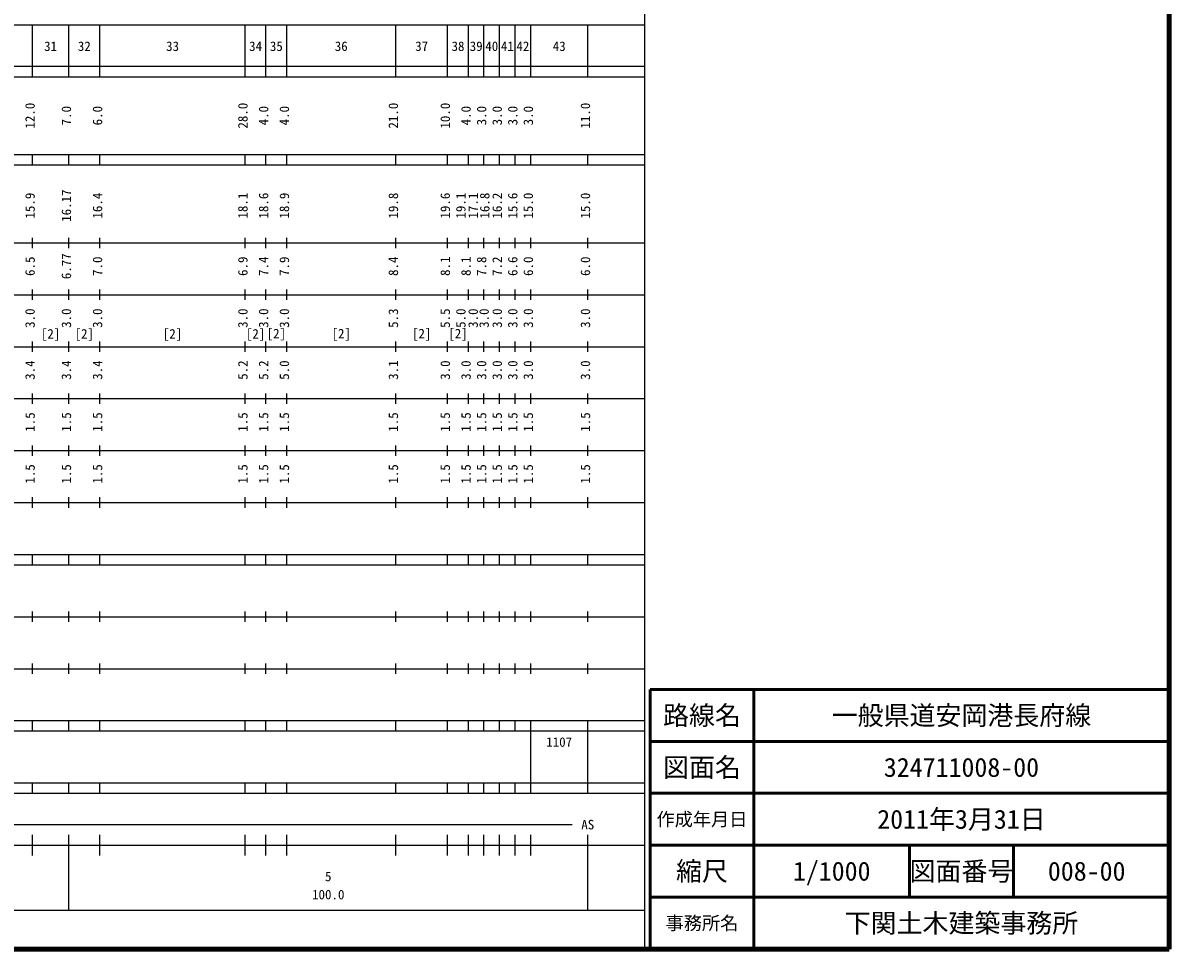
# Model space of a CAD drawing. Units: millimetres on the paper, enlarged 1000 times. Extents: x 40000 to 680000, y 20000 to 380000.
# Drawn here: x 459172 to 680000, y 20000 to 198357 of the extents above; entities that cross this region are included whole.
import ezdxf
from ezdxf.enums import TextEntityAlignment as Align

# ---------------------------------------------------------------- set-up
doc = ezdxf.new("R2010")
doc.units = ezdxf.units.MM
doc.header["$LTSCALE"] = 1000
for name, color, linetype, lineweight in [('M-TTL', 2, 'Continuous', 140), ('M-TTL-BAND', 7, 'Continuous', 25), ('M-TTL-FRAM', 2, 'Continuous', 50), ('M-TTL-LINE', 7, 'Continuous', 50)]:
    doc.layers.add(name, color=color, linetype=linetype, lineweight=lineweight)
doc.layers.add('M-TTL-TXT', color=7, linetype='Continuous')
doc.styles.add('ＭＳ ゴシック', font='')
doc.styles.get('ＭＳ ゴシック').set_extended_font_data('MS Gothic')

msp = doc.modelspace()

# ---------------------------------------------------------------- linework, layer by layer
at = {"layer": 'M-TTL'}
for p, q in [((680000, 20000), (680000, 380000)), ((40000, 20000), (680000, 20000))]:
    msp.add_line(p, q, dxfattribs=at)
at = {"layer": 'M-TTL-BAND'}
for p, q in [((579000, 20000), (579000, 370000)), ((68000, 198000), (579000, 198000)), ((461000, 188000), (461000, 198000)), ((468000, 188000), (468000, 198000)), ((474000, 188000), (474000, 198000)), ((502000, 188000), (502000, 198000)), ((506000, 188000), (506000, 198000)), ((510000, 188000), (510000, 198000)), ((531000, 188000), (531000, 198000)), ((541000, 188000), (541000, 198000)), ((545000, 188000), (545000, 198000)), ((548000, 188000), (548000, 198000)), ((551000, 188000), (551000, 198000)), ((554000, 188000), (554000, 198000)), ((557000, 188000), (557000, 198000)), ((568000, 188000), (568000, 198000)), ((40000, 190000), (579000, 190000)), ((40000, 188000), (579000, 188000)), ((40000, 173000), (579000, 173000)), ((461000, 171000), (461000, 173000)), ((468000, 171000), (468000, 173000)), ((474000, 171000), (474000, 173000)), ((502000, 171000), (502000, 173000)), ((506000, 171000), (506000, 173000)), ((510000, 171000), (510000, 173000)), ((531000, 171000), (531000, 173000)), ((541000, 171000), (541000, 173000)), ((545000, 171000), (545000, 173000)), ((548000, 171000), (548000, 173000)), ((551000, 171000), (551000, 173000)), ((554000, 171000), (554000, 173000)), ((557000, 171000), (557000, 173000)), ((568000, 171000), (568000, 173000)), ((40000, 171000), (579000, 171000)), ((461000, 155000), (461000, 157000)), ((468000, 155000), (468000, 157000)), ((474000, 155000), (474000, 157000)), ((502000, 155000), (502000, 157000)), ((506000, 155000), (506000, 157000)), ((510000, 155000), (510000, 157000)), ((531000, 155000), (531000, 157000)), ((541000, 155000), (541000, 157000)), ((545000, 155000), (545000, 157000)), ((548000, 155000), (548000, 157000)), ((551000, 155000), (551000, 157000)), ((554000, 155000), (554000, 157000)), ((557000, 155000), (557000, 157000)), ((568000, 155000), (568000, 157000)), ((40000, 156000), (579000, 156000)), ((46000, 146000), (579000, 146000)), ((461000, 145000), (461000, 147000)), ((468000, 145000), (468000, 147000)), ((474000, 145000), (474000, 147000)), ((502000, 145000), (502000, 147000)), ((506000, 145000), (506000, 147000)), ((510000, 145000), (510000, 147000)), ((531000, 145000), (531000, 147000)), ((541000, 145000), (541000, 147000)), ((545000, 145000), (545000, 147000)), ((548000, 145000), (548000, 147000)), ((551000, 145000), (551000, 147000)), ((554000, 145000), (554000, 147000)), ((557000, 145000), (557000, 147000)), ((568000, 145000), (568000, 147000)), ((461000, 135000), (461000, 137000)), ((468000, 135000), (468000, 137000)), ((474000, 135000), (474000, 137000)), ((502000, 135000), (502000, 137000)), ((506000, 135000), (506000, 137000)), ((510000, 135000), (510000, 137000)), ((531000, 135000), (531000, 137000)), ((541000, 135000), (541000, 137000)), ((545000, 135000), (545000, 137000)), ((548000, 135000), (548000, 137000)), ((551000, 135000), (551000, 137000)), ((554000, 135000), (554000, 137000)), ((557000, 135000), (557000, 137000)), ((568000, 135000), (568000, 137000)), ((52000, 136000), (579000, 136000)), ((46000, 126000), (579000, 126000)), ((461000, 125000), (461000, 127000)), ((468000, 125000), (468000, 127000)), ((474000, 125000), (474000, 127000)), ((502000, 125000), (502000, 127000)), ((506000, 125000), (506000, 127000)), ((510000, 125000), (510000, 127000)), ((531000, 125000), (531000, 127000)), ((541000, 125000), (541000, 127000)), ((545000, 125000), (545000, 127000)), ((548000, 125000), (548000, 127000)), ((551000, 125000), (551000, 127000)), ((554000, 125000), (554000, 127000)), ((557000, 125000), (557000, 127000)), ((568000, 125000), (568000, 127000)), ((52000, 116000), (579000, 116000)), ((461000, 115000), (461000, 117000)), ((468000, 115000), (468000, 117000)), ((474000, 115000), (474000, 117000)), ((502000, 115000), (502000, 117000)), ((506000, 115000), (506000, 117000)), ((510000, 115000), (510000, 117000)), ((531000, 115000), (531000, 117000)), ((541000, 115000), (541000, 117000)), ((545000, 115000), (545000, 117000)), ((548000, 115000), (548000, 117000)), ((551000, 115000), (551000, 117000)), ((554000, 115000), (554000, 117000)), ((557000, 115000), (557000, 117000)), ((568000, 115000), (568000, 117000)), ((46000, 106000), (579000, 106000)), ((461000, 105000), (461000, 107000)), ((468000, 105000), (468000, 107000)), ((474000, 105000), (474000, 107000)), ((502000, 105000), (502000, 107000)), ((506000, 105000), (506000, 107000)), ((510000, 105000), (510000, 107000)), ((531000, 105000), (531000, 107000)), ((541000, 105000), (541000, 107000)), ((545000, 105000), (545000, 107000)), ((548000, 105000), (548000, 107000)), ((551000, 105000), (551000, 107000)), ((554000, 105000), (554000, 107000)), ((557000, 105000), (557000, 107000)), ((568000, 105000), (568000, 107000)), ((40000, 96000), (579000, 96000)), ((461000, 94000), (461000, 96000)), ((468000, 94000), (468000, 96000)), ((474000, 94000), (474000, 96000)), ((502000, 94000), (502000, 96000)), ((506000, 94000), (506000, 96000)), ((510000, 94000), (510000, 96000)), ((531000, 94000), (531000, 96000)), ((541000, 94000), (541000, 96000)), ((545000, 94000), (545000, 96000)), ((548000, 94000), (548000, 96000)), ((551000, 94000), (551000, 96000)), ((554000, 94000), (554000, 96000)), ((557000, 94000), (557000, 96000)), ((568000, 94000), (568000, 96000)), ((40000, 94000), (579000, 94000)), ((49000, 84000), (579000, 84000)), ((461000, 83000), (461000, 85000)), ((468000, 83000), (468000, 85000)), ((474000, 83000), (474000, 85000)), ((502000, 83000), (502000, 85000)), ((506000, 83000), (506000, 85000)), ((510000, 83000), (510000, 85000)), ((531000, 83000), (531000, 85000)), ((541000, 83000), (541000, 85000)), ((545000, 83000), (545000, 85000)), ((548000, 83000), (548000, 85000)), ((551000, 83000), (551000, 85000)), ((554000, 83000), (554000, 85000)), ((557000, 83000), (557000, 85000)), ((568000, 83000), (568000, 85000)), ((40000, 74000), (579000, 74000)), ((461000, 73000), (461000, 75000)), ((468000, 73000), (468000, 75000)), ((474000, 73000), (474000, 75000)), ((502000, 73000), (502000, 75000)), ((506000, 73000), (506000, 75000)), ((510000, 73000), (510000, 75000)), ((531000, 73000), (531000, 75000)), ((541000, 73000), (541000, 75000)), ((545000, 73000), (545000, 75000)), ((548000, 73000), (548000, 75000)), ((551000, 73000), (551000, 75000)), ((554000, 73000), (554000, 75000)), ((557000, 73000), (557000, 75000)), ((568000, 73000), (568000, 75000)), ((40000, 64000), (579000, 64000)), ((40000, 62000), (579000, 62000)), ((461000, 62000), (461000, 64000)), ((468000, 62000), (468000, 64000)), ((474000, 62000), (474000, 64000)), ((502000, 62000), (502000, 64000)), ((506000, 62000), (506000, 64000)), ((510000, 62000), (510000, 64000)), ((531000, 62000), (531000, 64000)), ((541000, 62000), (541000, 64000)), ((545000, 62000), (545000, 64000)), ((548000, 62000), (548000, 64000)), ((551000, 62000), (551000, 64000)), ((554000, 62000), (554000, 64000)), ((557000, 62000), (557000, 64000)), ((557000, 52000), (557000, 62000)), ((568000, 62000), (568000, 64000)), ((568000, 52000), (568000, 62000)), ((40000, 52000), (579000, 52000)), ((461000, 50000), (461000, 52000)), ((468000, 50000), (468000, 52000)), ((474000, 50000), (474000, 52000)), ((502000, 50000), (502000, 52000)), ((506000, 50000), (506000, 52000)), ((510000, 50000), (510000, 52000)), ((531000, 50000), (531000, 52000)), ((541000, 50000), (541000, 52000)), ((545000, 50000), (545000, 52000)), ((548000, 50000), (548000, 52000)), ((551000, 50000), (551000, 52000)), ((554000, 50000), (554000, 52000)), ((557000, 50000), (557000, 52000)), ((568000, 50000), (568000, 52000)), ((40000, 50000), (579000, 50000)), ((71000, 44000), (565000, 44000)), ((461000, 38000), (461000, 42000)), ((468000, 27500), (468000, 42000)), ((474000, 38000), (474000, 42000)), ((502000, 38000), (502000, 42000)), ((506000, 38000), (506000, 42000)), ((510000, 38000), (510000, 42000)), ((531000, 38000), (531000, 42000)), ((541000, 38000), (541000, 42000)), ((545000, 38000), (545000, 42000)), ((548000, 38000), (548000, 42000)), ((551000, 38000), (551000, 42000)), ((554000, 38000), (554000, 42000)), ((557000, 38000), (557000, 42000)), ((568000, 27500), (568000, 42000)), ((40000, 40000), (579000, 40000)), ((68000, 27500), (579000, 27500))]:
    msp.add_line(p, q, dxfattribs=at)
at = {"layer": 'M-TTL-FRAM'}
for p, q in [((680000, 70000), (580000, 70000)), ((580000, 70000), (580000, 20000))]:
    msp.add_line(p, q, dxfattribs=at)
at = {"layer": 'M-TTL-LINE'}
for p, q in [((600000, 70000), (600000, 20000)), ((680000, 60000), (580000, 60000)), ((680000, 50000), (580000, 50000)), ((680000, 40000), (580000, 40000)), ((630000, 40000), (630000, 30000)), ((650000, 40000), (650000, 30000)), ((680000, 30000), (580000, 30000))]:
    msp.add_line(p, q, dxfattribs=at)

# ---------------------------------------------------------------- texts
at = {"layer": 'M-TTL-BAND', "style": 'ＭＳ ゴシック'}
for s, p in [('31', (464500, 192405)), ('32', (471000, 192405)), ('33', (488000, 192405)), ('34', (504000, 192405)), ('35', (508000, 192405)), ('36', (520500, 192405)), ('37', (536000, 192405)), ('38', (543000, 192405)), ('39', (546500, 192405)), ('40', (549500, 192405)), ('41', (552500, 192405)), ('42', (555500, 192405)), ('43', (562500, 192405)), ('[2]', (464500, 137029)), ('[2]', (471000, 137029)), ('[2]', (488000, 137029)), ('[2]', (504000, 137029)), ('[2]', (508000, 137081)), ('[2]', (520500, 137068)), ('[2]', (536000, 137068)), ('[2]', (543000, 137068)), ('AS', (568000, 42500)), ('5', (518000, 32523)), ('100.0', (518000, 29033))]:
    msp.add_text(s, height=1833, dxfattribs=at).set_placement(p, align=Align.BOTTOM_CENTER)
for s, p in [('12.0', (462000, 180500)), ('7.0', (469000, 180500)), ('6.0', (475000, 180500)), ('28.0', (503000, 180500)), ('4.0', (507000, 180500)), ('4.0', (511000, 180500)), ('21.0', (532000, 180500)), ('10.0', (542000, 180500)), ('4.0', (546000, 180500)), ('3.0', (549000, 180500)), ('3.0', (552000, 180500)), ('3.0', (555000, 180500)), ('3.0', (558000, 180500)), ('11.0', (569000, 180500)), ('16.17', (469000, 163174)), ('15.9', (462000, 163174)), ('16.4', (475000, 163174)), ('18.1', (503000, 163174)), ('18.6', (507000, 163174)), ('18.9', (511000, 163174)), ('19.8', (532000, 163174)), ('19.6', (542000, 163174)), ('19.1', (545000, 163174)), ('17.1', (547370, 163174)), ('16.8', (549609, 163174)), ('16.2', (552000, 163174)), ('15.6', (555000, 163174)), ('15.0', (558000, 163174)), ('15.0', (569000, 163174)), ('6.5', (462000, 151500)), ('6.77', (469000, 151500)), ('7.0', (475000, 151500)), ('6.9', (503000, 151500)), ('7.4', (507000, 151500)), ('7.9', (511000, 151500)), ('8.4', (532000, 151500)), ('8.1', (542000, 151500)), ('8.1', (546000, 151500)), ('7.8', (549000, 151500)), ('7.2', (552000, 151500)), ('6.6', (555000, 151500)), ('6.0', (558000, 151500)), ('6.0', (569000, 151500)), ('3.0', (462000, 141500)), ('3.0', (469000, 141500)), ('3.0', (475000, 141500)), ('3.0', (503000, 141500)), ('3.0', (507000, 141500)), ('3.0', (511000, 141500)), ('5.3', (532000, 141500)), ('5.5', (542000, 141500)), ('5.0', (545000, 141500)), ('3.0', (547370, 141500)), ('3.0', (549480, 141500)), ('3.0', (552000, 141500)), ('3.0', (555000, 141500)), ('3.0', (558000, 141500)), ('3.0', (569000, 141500)), ('3.4', (462000, 131500)), ('3.4', (469000, 131500)), ('3.4', (475000, 131500)), ('5.2', (503000, 131500)), ('5.2', (507000, 131500)), ('5.0', (511000, 131500)), ('3.1', (532000, 131500)), ('3.0', (542000, 131500)), ('3.0', (546000, 131500)), ('3.0', (549000, 131500)), ('3.0', (552000, 131500)), ('3.0', (555000, 131500)), ('3.0', (558000, 131500)), ('3.0', (569000, 131500)), ('1.5', (462000, 121500)), ('1.5', (469000, 121500)), ('1.5', (475000, 121500)), ('1.5', (503000, 121500)), ('1.5', (507000, 121500)), ('1.5', (511000, 121500)), ('1.5', (532000, 121500)), ('1.5', (542000, 121500)), ('1.5', (546000, 121500)), ('1.5', (549000, 121500)), ('1.5', (552000, 121500)), ('1.5', (555000, 121500)), ('1.5', (558000, 121500)), ('1.5', (569000, 121500)), ('1.5', (462000, 111500)), ('1.5', (469000, 111500)), ('1.5', (475000, 111500)), ('1.5', (503000, 111500)), ('1.5', (507000, 111500)), ('1.5', (511000, 111500)), ('1.5', (532000, 111500)), ('1.5', (542000, 111500)), ('1.5', (546000, 111500)), ('1.5', (549000, 111500)), ('1.5', (552000, 111500)), ('1.5', (555000, 111500)), ('1.5', (558000, 111500)), ('1.5', (569000, 111500))]:
    msp.add_text(s, height=1833, rotation=90, dxfattribs=at).set_placement(p, align=Align.BOTTOM_CENTER)
msp.add_text('1107', height=1833, dxfattribs=at).set_placement((560000, 58405), align=Align.BOTTOM_LEFT)
at = {"layer": 'M-TTL-TXT', "style": 'ＭＳ ゴシック'}
for s, height, p in [('路線名', 3666, (590000, 65000)), ('路線名', 3666, (590000, 65000)), ('一般県道安岡港長府線', 3666, (640000, 65000)), ('図面名', 3666, (590000, 55000)), ('図面名', 3666, (590000, 55000)), ('324711008-00', 3666, (640000, 55000)), ('作成年月日', 2566, (590000, 45000)), ('作成年月日', 2566, (590000, 45000)), ('2011年3月31日', 3666, (640000, 45000)), ('縮尺', 3666, (590000, 35000)), ('縮尺', 3666, (590000, 35000)), ('1/1000', 3666, (615000, 35000)), ('図面番号', 3666, (640000, 35000)), ('図面番号', 3666, (640000, 35000)), ('008-00', 3666, (664125, 35000)), ('事務所名', 2566, (590000, 25000)), ('事務所名', 2566, (590000, 25000)), ('下関土木建築事務所', 3666, (640000, 25000))]:
    msp.add_text(s, height=height, dxfattribs=at).set_placement(p, align=Align.MIDDLE_CENTER)

doc.saveas('drawing.dxf')
